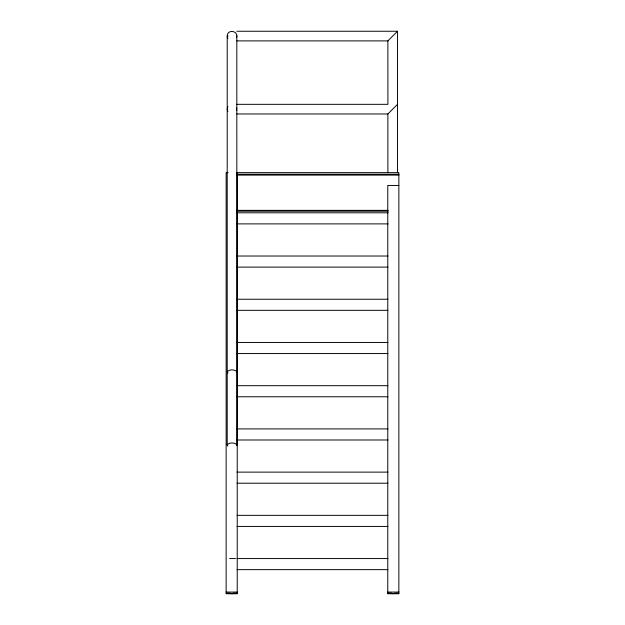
<?xml version="1.0" encoding="UTF-8"?>
<svg xmlns="http://www.w3.org/2000/svg" width="625" height="625" viewBox="0 0 625 625"><rect width="100%" height="100%" fill="white"/><g stroke="black" fill="none" stroke-linecap="round" stroke-linejoin="round"><path stroke-width="0.94" d="M236.687 37.32C238.672 30.562 227.055 29.031 227.211 36.07L227.211 445.094L227.859 446.148M236.687 110.391L236.687 107.898M236.687 372.562L236.687 371.477C234.281 369.32 229.789 369.32 227.383 371.477L227.859 373.07M227.211 445.094L227.383 444.547C229.789 442.391 234.281 442.391 236.687 444.547L236.687 445.641M227.859 106.734L227.211 109.148L227.859 111.555M232.164 593.75L233.023 593.18L237.227 593.18M393.797 593.75L394.656 593.18L398.859 593.18M236.82 40.891L387.883 40.891L397.523 31.25L397.523 172.641M236.82 113.969L387.883 113.969L397.523 104.328M236.82 31.25L397.523 31.25M228.047 36.07L227.219 36.07L227.859 38.477M236.82 104.328L387.906 104.328L387.883 40.891M228.094 172.641L226.141 172.641L226.141 593.75L237.227 593.75L237.227 172.641M236.375 172.641L398.859 172.641L398.859 593.75L387.773 593.75L387.773 185.461L398.859 185.461M236.875 174.258L398.859 174.258M236.875 175.094L398.859 175.094M236.875 210.352L388.125 210.352M236.875 211.188L388.148 211.188M237.031 212.805L388.148 212.805M237.031 223.891L388.133 223.891M237.031 256.023L387.969 256.023M237.031 267.109L387.969 267.109M237.031 299.242L387.969 299.242M237.031 310.328L387.969 310.328M237.031 342.461L387.969 342.461M237.031 353.555L387.969 353.555M237.031 385.688L387.969 385.688M237.031 396.773L387.969 396.773M237.031 428.906L387.969 428.906M237.031 439.992L387.969 439.992M237.031 472.125L387.969 472.125M237.031 483.211L387.969 483.211M237.031 515.344L387.969 515.344M237.031 526.43L387.969 526.43M229.625 558.562L235.445 558.562M237.031 558.562L387.969 558.562M237.031 569.648L387.969 569.648M226.141 592.078L237.227 592.078M387.773 592.078L398.859 592.078M226.141 593.18L230.344 593.18L231.203 593.75M387.773 593.18L391.977 593.18L392.836 593.75M387.883 113.969L387.883 172.641M236.82 35.82L236.852 445.094"/></g></svg>
